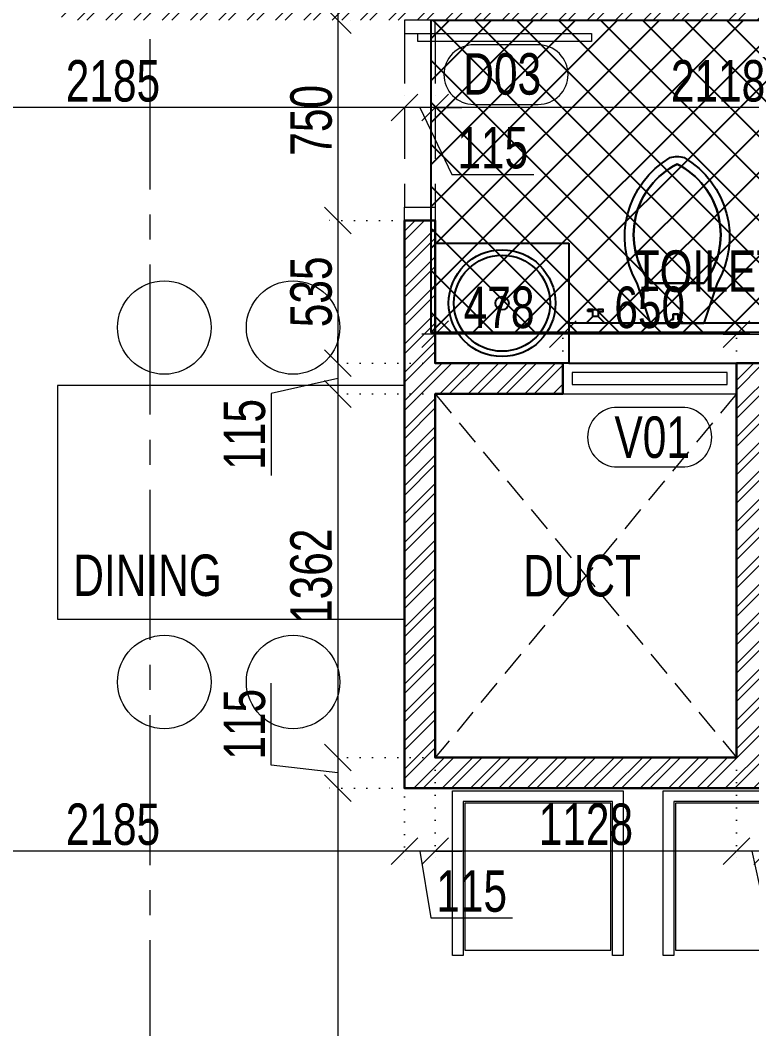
# Model space of a CAD drawing. Header units: inches. Extents: x 785882 to 928568, y 496782 to 576896.
# Drawn here: x 831971 to 834711, y 518164 to 521942 of the extents above; entities that cross this region are included whole.
import ezdxf
from ezdxf.enums import TextEntityAlignment as Align

# ---------------------------------------------------------------- set-up
doc = ezdxf.new("R2010")
doc.units = ezdxf.units.IN
doc.header["$LTSCALE"] = 750
doc.header["$MEASUREMENT"] = 0
for name, pattern in [('CENTER', [2, 1.25, -0.25, 0.25, -0.25]), ('CENTER2', [1.125, 0.75, -0.125, 0.125, -0.125]), ('DOT', [0.25, 0, -0.25]), ('HIDDEN', [0.375, 0.25, -0.125]), ('HIDDEN2', [0.1875, 0.125, -0.0625])]:
    doc.linetypes.add(name, pattern=pattern)
for name, color, linetype, lineweight in [('d-fur', 250, 'Continuous', 9), ('DIMENSION WORKING-MSA', 222, 'Continuous', 13), ('DOOR NO-MSA', 4, 'Continuous', 9), ('DOOR-MSA', 50, 'Continuous', 13), ('DOTTED LINE-MSA', 3, 'HIDDEN2', 13), ('FURNITURE-MSA', 251, 'Continuous', 5), ('SECTION LINE', 14, 'CENTER', 9), ('TEXT ROOM NAME-MSA', 210, 'Continuous', 13), ('WALL HATCH-MSA', 251, 'Continuous', 9), ('WALL-MSA', 32, 'Continuous', 30), ('WINDOE NO-MAS', 4, 'Continuous', 9), ('WINDOW-MSA', 50, 'Continuous', 13)]:
    doc.layers.add(name, color=color, linetype=linetype, lineweight=lineweight)
doc.layers.add('HATCH-SUNK 300MM-MSA', color=47, linetype='Continuous')
doc.layers.add('P.FIXTURE', color=7, linetype='Continuous')
doc.styles.add('AR', font='swisscl.ttf')
doc.styles.add('Arial-Reg', font='swisscl.ttf', dxfattribs={"height": 155})
doc.styles.add('Arial-Reg+0.8Sc', font='swisscl.ttf')
doc.styles.add('MtXpl_Swis721_LtCn_B', font='swisscl.ttf')
doc.dimstyles.new('WORKING DIM', dxfattribs={"dimtxt": 155, "dimasz": 100, "dimexe": 50, "dimexo": 0, "dimgap": 20, "dimtad": 1, "dimdec": 0, "dimzin": 0, "dimdsep": 46, "dimtxsty": 'AR', "dimblk": 'OBLIQUE', "dimcen": 0.09, "dimdle": 50, "dimclrd": 256, "dimclre": 250, "dimclrt": 256, "dimadec": 0, "dimazin": 0, "dimtfac": 1, "dimtdec": 0, "dimtofl": 0, "dimtmove": 1, "dimatfit": 0, "dimfxl": 1, "dimtolj": 1, "dimtzin": 0, "dimlwd": -1, "dimlwe": -1, "dimarcsym": 0})

# ---------------------------------------------------------------- blocks, each defined once
blk = doc.blocks.new('t4tgg34')
for points in [[(375405.3, -62759.1), (375390.8, -62744.6), (375390.8, -62738.4), (375370.8, -62738.4), (375370.8, -62719.7), (375390.8, -62719.7), (375390.8, -62713.4), (375405.3, -62699), (375405.3, -62635.1), (375255.5, -62585.2, 0.412342), (374784.6, -62708.9, 0.132891), (374784.6, -62761, 0.412336), (375255.5, -62884.7), (375405.3, -62834.8)], [(375255.5, -62834.8, -0.475238), (374809.5, -62734.9, -0.475243), (375255.5, -62635.1)]]:
    blk.add_lwpolyline(points, format="xyb", close=True)
blk.add_lwpolyline([(375255.5, -62834.8), (375255.5, -62635.1, 0.475243), (374809.5, -62734.9, 0.475238), (375255.5, -62834.8, 0.489246)], format="xyb")
blk.add_lwpolyline([(375405.3, -62635.1), (375405.3, -62699), (375390.8, -62713.4), (375390.8, -62719.7), (375370.8, -62719.7), (375370.8, -62738.4), (375390.8, -62738.4), (375390.8, -62744.6), (375405.3, -62759.1), (375405.3, -62699), (375405.3, -62834.8)])
blk = doc.blocks.new('9')
at = {"linetype": 'Continuous'}
for p, q in [((709869.5, -390414.7), (709869.5, -390433.8)), ((709875.9, -390433.8), (709869.5, -390433.8)), ((709875.9, -390414.7), (709875.9, -390433.8))]:
    blk.add_line(p, q, dxfattribs=at)
for points in [[(709875.9, -390395.7), (709875.9, -390376.6), (709869.5, -390376.6), (709869.5, -390395.7)], [(709894.9, -390395.7), (709920.3, -390370.3), (709920.3, -390440.1), (709894.9, -390414.7)]]:
    blk.add_lwpolyline(points, dxfattribs=at)
blk.add_lwpolyline([(709894.9, -390414.7), (709869.5, -390414.7), (709869.5, -390395.7), (709894.9, -390395.7)], close=True, dxfattribs=at)
blk = doc.blocks.new('A$Ca69f7aba')
at = {"layer": 'WINDOW-MSA', "ltscale": 5000}
for points in [[(-750, 0), (-700, 0), (-700, -115), (-750, -115)], [(0, 0), (-50, 0), (-50, -115), (0, -115)], [(-50, -50), (-50, -700), (-80, -700), (-80, -50)]]:
    blk.add_lwpolyline(points, close=True, dxfattribs=at)
at = {"layer": 'WINDOW-MSA', "linetype": 'HIDDEN'}
blk.add_lwpolyline([(-50, 0), (-700, 0)], dxfattribs=at)
at = {"layer": 'WINDOW-MSA', "linetype": 'HIDDEN', "elevation": 0}
blk.add_lwpolyline([(-50, -115), (-700, -115)], dxfattribs=at)
blk = doc.blocks.new('Win-Tag-03')
blk.add_lwpolyline([(-130, 120), (130, 120, -0.414214), (250, 0), (250, 0, -0.414214), (130, -120), (-130, -120, -0.414214), (-250, 0), (-250, 0, -0.414214)], format="xyb", close=True)
blk = doc.blocks.new('_Oblique')
at = {"color": 0, "linetype": 'ByBlock', "lineweight": -2}
blk.add_line((-0.5, -0.5), (0.5, 0.5), dxfattribs=at)
blk = doc.blocks.new('*D1077')
at = {"layer": 'Defpoints', "color": 0, "ltscale": 0.25, "transparency": 16777216}
for p in [(833160.4, 522056.7), (833160.4, 521941.7), (833160.4, 521941.7)]:
    blk.add_point(p, dxfattribs=at)
at = {"layer": 'DIMENSION WORKING-MSA', "ltscale": 0.25, "transparency": 16777216}
for p, q in [((832910.4, 522108.1), (832910.4, 522415)), ((833160.4, 522056.7), (833160.4, 522156.7)), ((833160.4, 521999.2), (832910.4, 522108.1)), ((833160.4, 522056.7), (833160.4, 521941.7)), ((833160.4, 521941.7), (833160.4, 521841.7))]:
    blk.add_line(p, q, dxfattribs=at)
at = {"layer": 'DIMENSION WORKING-MSA', "color": 250, "linetype": 'DOT', "ltscale": 0.25, "transparency": 16777216}
for p, q in [((833160.4, 522056.7), (833210.4, 522056.7)), ((833160.4, 521941.7), (833210.4, 521941.7))]:
    blk.add_line(p, q, dxfattribs=at)
at = {"layer": 'DIMENSION WORKING-MSA', "ltscale": 0.25, "transparency": 16777216, "xscale": 100, "yscale": 100, "zscale": 100}
for p, rotation in [((833160.4, 522056.7), 270), ((833160.4, 521941.7), 90)]:
    blk.add_blockref('_Oblique', p, dxfattribs=dict(at, rotation=rotation))
at = {"layer": 'DIMENSION WORKING-MSA', "ltscale": 0.25, "transparency": 16777216, "insert": (832811.3, 522261.6), "char_height": 155, "attachment_point": 5, "rotation": 90, "style": 'AR'}
blk.add_mtext('\\A1;115', dxfattribs=at)
blk = doc.blocks.new('*D1056')
at = {"layer": 'Defpoints', "color": 0, "ltscale": 0.25, "transparency": 16777216}
for p in [(833160.4, 521941.7), (833160.4, 521191.7), (833410.4, 521191.7)]:
    blk.add_point(p, dxfattribs=at)
at = {"layer": 'DIMENSION WORKING-MSA', "ltscale": 0.25, "transparency": 16777216}
blk.add_line((833160.4, 521991.7), (833160.4, 521141.7), dxfattribs=at)
at = {"layer": 'DIMENSION WORKING-MSA', "color": 250, "linetype": 'DOT', "ltscale": 0.25, "transparency": 16777216}
for p, q in [((833160.4, 521941.7), (833210.4, 521941.7)), ((833410.4, 521191.7), (833110.4, 521191.7))]:
    blk.add_line(p, q, dxfattribs=at)
at = {"layer": 'DIMENSION WORKING-MSA', "ltscale": 0.25, "transparency": 16777216, "xscale": 100, "yscale": 100, "zscale": 100}
for p, rotation in [((833160.4, 521941.7), 90), ((833160.4, 521191.7), 270)]:
    blk.add_blockref('_Oblique', p, dxfattribs=dict(at, rotation=rotation))
at = {"layer": 'DIMENSION WORKING-MSA', "ltscale": 0.25, "transparency": 16777216, "insert": (833061, 521566.7), "char_height": 155, "attachment_point": 5, "rotation": 90, "style": 'AR'}
blk.add_mtext('\\A1;750', dxfattribs=at)
blk = doc.blocks.new('*D1057')
at = {"layer": 'Defpoints', "color": 0, "ltscale": 0.25, "transparency": 16777216}
for p in [(833410.4, 521191.7), (833160.4, 520656.7), (833525.4, 520656.7)]:
    blk.add_point(p, dxfattribs=at)
at = {"layer": 'DIMENSION WORKING-MSA', "ltscale": 0.25, "transparency": 16777216}
blk.add_line((833160.4, 521241.7), (833160.4, 520606.7), dxfattribs=at)
at = {"layer": 'DIMENSION WORKING-MSA', "color": 250, "linetype": 'DOT', "ltscale": 0.25, "transparency": 16777216}
for p, q in [((833410.4, 521191.7), (833110.4, 521191.7)), ((833525.4, 520656.7), (833110.4, 520656.7))]:
    blk.add_line(p, q, dxfattribs=at)
at = {"layer": 'DIMENSION WORKING-MSA', "ltscale": 0.25, "transparency": 16777216, "xscale": 100, "yscale": 100, "zscale": 100}
for p, rotation in [((833160.4, 521191.7), 90), ((833160.4, 520656.7), 270)]:
    blk.add_blockref('_Oblique', p, dxfattribs=dict(at, rotation=rotation))
at = {"layer": 'DIMENSION WORKING-MSA', "ltscale": 0.25, "transparency": 16777216, "insert": (833060.9, 520924.2), "char_height": 155, "attachment_point": 5, "rotation": 90, "style": 'AR'}
blk.add_mtext('\\A1;535', dxfattribs=at)
blk = doc.blocks.new('*D1058')
at = {"layer": 'Defpoints', "color": 0, "ltscale": 0.25, "transparency": 16777216}
for p in [(833525.4, 520656.7), (833160.4, 520541.7), (833525.4, 520541.7)]:
    blk.add_point(p, dxfattribs=at)
at = {"layer": 'DIMENSION WORKING-MSA', "ltscale": 0.25, "transparency": 16777216}
for p, q in [((833160.4, 520656.7), (833160.4, 520756.7)), ((833160.4, 520656.7), (833160.4, 520541.7)), ((833160.4, 520599.2), (832910.4, 520543.8)), ((832910.4, 520543.8), (832910.4, 520237)), ((833160.4, 520541.7), (833160.4, 520441.7))]:
    blk.add_line(p, q, dxfattribs=at)
at = {"layer": 'DIMENSION WORKING-MSA', "color": 250, "linetype": 'DOT', "ltscale": 0.25, "transparency": 16777216}
for p, q in [((833525.4, 520656.7), (833110.4, 520656.7)), ((833525.4, 520541.7), (833110.4, 520541.7))]:
    blk.add_line(p, q, dxfattribs=at)
at = {"layer": 'DIMENSION WORKING-MSA', "ltscale": 0.25, "transparency": 16777216, "xscale": 100, "yscale": 100, "zscale": 100}
for p, rotation in [((833160.4, 520656.7), 270), ((833160.4, 520541.7), 90)]:
    blk.add_blockref('_Oblique', p, dxfattribs=dict(at, rotation=rotation))
at = {"layer": 'DIMENSION WORKING-MSA', "ltscale": 0.25, "transparency": 16777216, "insert": (832811.3, 520390.4), "char_height": 155, "attachment_point": 5, "rotation": 90, "style": 'AR'}
blk.add_mtext('\\A1;115', dxfattribs=at)
blk = doc.blocks.new('*D1059')
at = {"layer": 'Defpoints', "color": 0, "ltscale": 0.25, "transparency": 16777216}
for p in [(833525.4, 520541.7), (833160.4, 519180), (833525.4, 519180)]:
    blk.add_point(p, dxfattribs=at)
at = {"layer": 'DIMENSION WORKING-MSA', "ltscale": 0.25, "transparency": 16777216}
blk.add_line((833160.4, 520591.7), (833160.4, 519130), dxfattribs=at)
at = {"layer": 'DIMENSION WORKING-MSA', "color": 250, "linetype": 'DOT', "ltscale": 0.25, "transparency": 16777216}
for p, q in [((833525.4, 520541.7), (833110.4, 520541.7)), ((833525.4, 519180), (833110.4, 519180))]:
    blk.add_line(p, q, dxfattribs=at)
at = {"layer": 'DIMENSION WORKING-MSA', "ltscale": 0.25, "transparency": 16777216, "xscale": 100, "yscale": 100, "zscale": 100}
for p, rotation in [((833160.4, 520541.7), 90), ((833160.4, 519180), 270)]:
    blk.add_blockref('_Oblique', p, dxfattribs=dict(at, rotation=rotation))
at = {"layer": 'DIMENSION WORKING-MSA', "ltscale": 0.25, "transparency": 16777216, "insert": (833060.9, 519860.8), "char_height": 155, "attachment_point": 5, "rotation": 90, "style": 'AR'}
blk.add_mtext('\\A1;1362', dxfattribs=at)
blk = doc.blocks.new('*D1060')
at = {"layer": 'Defpoints', "color": 0, "ltscale": 0.25, "transparency": 16777216}
for p in [(833525.4, 519180), (833160.4, 519065), (833410.4, 519065)]:
    blk.add_point(p, dxfattribs=at)
at = {"layer": 'DIMENSION WORKING-MSA', "ltscale": 0.25, "transparency": 16777216}
for p, q in [((832910.4, 519151.3), (832910.4, 519458.1)), ((833160.4, 519230), (833160.4, 519015)), ((833160.4, 519122.5), (832910.4, 519151.3))]:
    blk.add_line(p, q, dxfattribs=at)
at = {"layer": 'DIMENSION WORKING-MSA', "color": 250, "linetype": 'DOT', "ltscale": 0.25, "transparency": 16777216}
for p, q in [((833525.4, 519180), (833110.4, 519180)), ((833410.4, 519065), (833110.4, 519065))]:
    blk.add_line(p, q, dxfattribs=at)
at = {"layer": 'DIMENSION WORKING-MSA', "ltscale": 0.25, "transparency": 16777216, "xscale": 100, "yscale": 100, "zscale": 100}
for p, rotation in [((833160.4, 519180), 90), ((833160.4, 519065), 270)]:
    blk.add_blockref('_Oblique', p, dxfattribs=dict(at, rotation=rotation))
at = {"layer": 'DIMENSION WORKING-MSA', "ltscale": 0.25, "transparency": 16777216, "insert": (832811.3, 519304.7), "char_height": 155, "attachment_point": 5, "rotation": 90, "style": 'AR'}
blk.add_mtext('\\A1;115', dxfattribs=at)
blk = doc.blocks.new('*D1054')
at = {"layer": 'Defpoints', "color": 0, "ltscale": 0.25, "transparency": 16777216}
for p in [(833410.4, 519065), (833160.4, 515845), (833160.4, 515845)]:
    blk.add_point(p, dxfattribs=at)
at = {"layer": 'DIMENSION WORKING-MSA', "ltscale": 0.25, "transparency": 16777216}
blk.add_line((833160.4, 519115), (833160.4, 515795), dxfattribs=at)
at = {"layer": 'DIMENSION WORKING-MSA', "color": 250, "linetype": 'DOT', "ltscale": 0.25, "transparency": 16777216}
for p, q in [((833410.4, 519065), (833110.4, 519065)), ((833160.4, 515845), (833210.4, 515845))]:
    blk.add_line(p, q, dxfattribs=at)
at = {"layer": 'DIMENSION WORKING-MSA', "ltscale": 0.25, "transparency": 16777216, "xscale": 100, "yscale": 100, "zscale": 100}
for p, rotation in [((833160.4, 519065), 90), ((833160.4, 515845), 270)]:
    blk.add_blockref('_Oblique', p, dxfattribs=dict(at, rotation=rotation))
at = {"layer": 'DIMENSION WORKING-MSA', "ltscale": 0.25, "transparency": 16777216, "insert": (833060.9, 517455), "char_height": 155, "attachment_point": 5, "rotation": 90, "style": 'AR'}
blk.add_mtext('\\A1;3220', dxfattribs=at)
blk = doc.blocks.new('*D1051')
at = {"layer": 'Defpoints', "color": 0, "ltscale": 0.25, "transparency": 16777216}
for p in [(834653.4, 519180), (834768.4, 519180), (834653.4, 518830)]:
    blk.add_point(p, dxfattribs=at)
at = {"layer": 'DIMENSION WORKING-MSA', "color": 250, "linetype": 'DOT', "ltscale": 0.25, "transparency": 16777216}
for p, q in [((834653.4, 519180), (834653.4, 518780)), ((834768.4, 519180), (834768.4, 518780))]:
    blk.add_line(p, q, dxfattribs=at)
at = {"layer": 'DIMENSION WORKING-MSA', "ltscale": 0.25, "transparency": 16777216}
for p, q in [((834653.4, 518830), (834553.4, 518830)), ((834768.4, 518830), (834653.4, 518830)), ((834710.9, 518830), (834766.2, 518580)), ((834768.4, 518830), (834868.4, 518830)), ((834766.2, 518580), (835073, 518580))]:
    blk.add_line(p, q, dxfattribs=at)
at = {"layer": 'DIMENSION WORKING-MSA', "ltscale": 0.25, "transparency": 16777216, "xscale": 100, "yscale": 100, "zscale": 100}
blk.add_blockref('_Oblique', (834653.4, 518830), dxfattribs=at)
at = {"layer": 'DIMENSION WORKING-MSA', "ltscale": 0.25, "transparency": 16777216, "xscale": 100, "yscale": 100, "zscale": 100, "rotation": 180}
blk.add_blockref('_Oblique', (834768.4, 518830), dxfattribs=at)
at = {"layer": 'DIMENSION WORKING-MSA', "ltscale": 0.25, "transparency": 16777216, "insert": (834919.6, 518679), "char_height": 155, "attachment_point": 5, "style": 'AR'}
blk.add_mtext('\\A1;115', dxfattribs=at)
blk = doc.blocks.new('*D1052')
at = {"layer": 'Defpoints', "color": 0, "ltscale": 0.25, "transparency": 16777216}
for p in [(833525.4, 519180), (834653.4, 519180), (833525.4, 518830)]:
    blk.add_point(p, dxfattribs=at)
at = {"layer": 'DIMENSION WORKING-MSA', "color": 250, "linetype": 'DOT', "ltscale": 0.25, "transparency": 16777216}
for p, q in [((833525.4, 519180), (833525.4, 518780)), ((834653.4, 519180), (834653.4, 518780))]:
    blk.add_line(p, q, dxfattribs=at)
at = {"layer": 'DIMENSION WORKING-MSA', "ltscale": 0.25, "transparency": 16777216}
blk.add_line((834703.4, 518830), (833475.4, 518830), dxfattribs=at)
at = {"layer": 'DIMENSION WORKING-MSA', "ltscale": 0.25, "transparency": 16777216, "xscale": 100, "yscale": 100, "zscale": 100, "rotation": 180}
blk.add_blockref('_Oblique', (833525.4, 518830), dxfattribs=at)
at = {"layer": 'DIMENSION WORKING-MSA', "ltscale": 0.25, "transparency": 16777216, "xscale": 100, "yscale": 100, "zscale": 100}
blk.add_blockref('_Oblique', (834653.4, 518830), dxfattribs=at)
at = {"layer": 'DIMENSION WORKING-MSA', "ltscale": 0.25, "transparency": 16777216, "insert": (834089.4, 518929.3), "char_height": 155, "attachment_point": 5, "style": 'AR'}
blk.add_mtext('\\A1;1128', dxfattribs=at)
blk = doc.blocks.new('*D1053')
at = {"layer": 'Defpoints', "color": 0, "ltscale": 0.25, "transparency": 16777216}
for p in [(833525.4, 519180), (833410.4, 519080), (833410.4, 518830)]:
    blk.add_point(p, dxfattribs=at)
at = {"layer": 'DIMENSION WORKING-MSA', "color": 250, "linetype": 'DOT', "ltscale": 0.25, "transparency": 16777216}
for p, q in [((833525.4, 519180), (833525.4, 518780)), ((833410.4, 519080), (833410.4, 518780))]:
    blk.add_line(p, q, dxfattribs=at)
at = {"layer": 'DIMENSION WORKING-MSA', "ltscale": 0.25, "transparency": 16777216}
for p, q in [((833410.4, 518830), (833310.4, 518830)), ((833525.4, 518830), (833410.4, 518830)), ((833467.9, 518830), (833508.2, 518580)), ((833525.4, 518830), (833625.4, 518830)), ((833508.2, 518580), (833815, 518580))]:
    blk.add_line(p, q, dxfattribs=at)
at = {"layer": 'DIMENSION WORKING-MSA', "ltscale": 0.25, "transparency": 16777216, "xscale": 100, "yscale": 100, "zscale": 100}
blk.add_blockref('_Oblique', (833410.4, 518830), dxfattribs=at)
at = {"layer": 'DIMENSION WORKING-MSA', "ltscale": 0.25, "transparency": 16777216, "xscale": 100, "yscale": 100, "zscale": 100, "rotation": 180}
blk.add_blockref('_Oblique', (833525.4, 518830), dxfattribs=at)
at = {"layer": 'DIMENSION WORKING-MSA', "ltscale": 0.25, "transparency": 16777216, "insert": (833661.6, 518679), "char_height": 155, "attachment_point": 5, "style": 'AR'}
blk.add_mtext('\\A1;115', dxfattribs=at)
blk = doc.blocks.new('*D1047')
at = {"layer": 'Defpoints', "color": 0, "ltscale": 0.25, "transparency": 16777216}
for p in [(831225.8, 519231.9), (833410.4, 519080), (831225.8, 518830)]:
    blk.add_point(p, dxfattribs=at)
at = {"layer": 'DIMENSION WORKING-MSA', "color": 250, "linetype": 'DOT', "ltscale": 0.25, "transparency": 16777216}
for p, q in [((831225.8, 519231.9), (831225.8, 518780)), ((833410.4, 519080), (833410.4, 518780))]:
    blk.add_line(p, q, dxfattribs=at)
at = {"layer": 'DIMENSION WORKING-MSA', "ltscale": 0.25, "transparency": 16777216}
blk.add_line((833460.4, 518830), (831175.8, 518830), dxfattribs=at)
at = {"layer": 'DIMENSION WORKING-MSA', "ltscale": 0.25, "transparency": 16777216, "xscale": 100, "yscale": 100, "zscale": 100, "rotation": 180}
blk.add_blockref('_Oblique', (831225.8, 518830), dxfattribs=at)
at = {"layer": 'DIMENSION WORKING-MSA', "ltscale": 0.25, "transparency": 16777216, "xscale": 100, "yscale": 100, "zscale": 100}
blk.add_blockref('_Oblique', (833410.4, 518830), dxfattribs=at)
at = {"layer": 'DIMENSION WORKING-MSA', "ltscale": 0.25, "transparency": 16777216, "insert": (832318.1, 518929.3), "char_height": 155, "attachment_point": 5, "style": 'AR'}
blk.add_mtext('\\A1;2185', dxfattribs=at)
blk = doc.blocks.new('*D1000')
at = {"layer": 'Defpoints', "color": 0, "ltscale": 0.25, "transparency": 16777216}
for p in [(833525.4, 521614.1), (833525.4, 521614.1), (835643.3, 521614.1)]:
    blk.add_point(p, dxfattribs=at)
at = {"layer": 'DIMENSION WORKING-MSA', "color": 250, "linetype": 'DOT', "ltscale": 0.25, "transparency": 16777216}
for p, q in [((833525.4, 521614.1), (833525.4, 521664.1)), ((835643.3, 521614.1), (835643.3, 521664.1))]:
    blk.add_line(p, q, dxfattribs=at)
at = {"layer": 'DIMENSION WORKING-MSA', "ltscale": 0.25, "transparency": 16777216}
blk.add_line((835693.3, 521614.1), (833475.4, 521614.1), dxfattribs=at)
at = {"layer": 'DIMENSION WORKING-MSA', "ltscale": 0.25, "transparency": 16777216, "xscale": 100, "yscale": 100, "zscale": 100, "rotation": 180}
blk.add_blockref('_Oblique', (833525.4, 521614.1), dxfattribs=at)
at = {"layer": 'DIMENSION WORKING-MSA', "ltscale": 0.25, "transparency": 16777216, "xscale": 100, "yscale": 100, "zscale": 100}
blk.add_blockref('_Oblique', (835643.3, 521614.1), dxfattribs=at)
at = {"layer": 'DIMENSION WORKING-MSA', "ltscale": 0.25, "transparency": 16777216, "insert": (834584.3, 521713.4), "char_height": 155, "attachment_point": 5, "style": 'AR'}
blk.add_mtext('\\A1;2118', dxfattribs=at)
blk = doc.blocks.new('*D1001')
at = {"layer": 'Defpoints', "color": 0, "ltscale": 0.25, "transparency": 16777216}
for p in [(833410.4, 521614.1), (833410.4, 521614.1), (833525.4, 521614.1)]:
    blk.add_point(p, dxfattribs=at)
at = {"layer": 'DIMENSION WORKING-MSA', "color": 250, "linetype": 'DOT', "ltscale": 0.25, "transparency": 16777216}
for p, q in [((833410.4, 521614.1), (833410.4, 521664.1)), ((833525.4, 521614.1), (833525.4, 521664.1))]:
    blk.add_line(p, q, dxfattribs=at)
at = {"layer": 'DIMENSION WORKING-MSA', "ltscale": 0.25, "transparency": 16777216}
for p, q in [((833410.4, 521614.1), (833310.4, 521614.1)), ((833525.4, 521614.1), (833410.4, 521614.1)), ((833467.9, 521614.1), (833587.2, 521364.1)), ((833525.4, 521614.1), (833625.4, 521614.1)), ((833587.2, 521364.1), (833894, 521364.1))]:
    blk.add_line(p, q, dxfattribs=at)
at = {"layer": 'DIMENSION WORKING-MSA', "ltscale": 0.25, "transparency": 16777216, "xscale": 100, "yscale": 100, "zscale": 100}
blk.add_blockref('_Oblique', (833410.4, 521614.1), dxfattribs=at)
at = {"layer": 'DIMENSION WORKING-MSA', "ltscale": 0.25, "transparency": 16777216, "xscale": 100, "yscale": 100, "zscale": 100, "rotation": 180}
blk.add_blockref('_Oblique', (833525.4, 521614.1), dxfattribs=at)
at = {"layer": 'DIMENSION WORKING-MSA', "ltscale": 0.25, "transparency": 16777216, "insert": (833740.6, 521463.1), "char_height": 155, "attachment_point": 5, "style": 'AR'}
blk.add_mtext('\\A1;115', dxfattribs=at)
blk = doc.blocks.new('*D1002')
at = {"layer": 'Defpoints', "color": 0, "ltscale": 0.25, "transparency": 16777216}
for p in [(831225.8, 521614.1), (831225.8, 521614.1), (833410.4, 521614.1)]:
    blk.add_point(p, dxfattribs=at)
at = {"layer": 'DIMENSION WORKING-MSA', "color": 250, "linetype": 'DOT', "ltscale": 0.25, "transparency": 16777216}
for p, q in [((831225.8, 521614.1), (831225.8, 521664.1)), ((833410.4, 521614.1), (833410.4, 521664.1))]:
    blk.add_line(p, q, dxfattribs=at)
at = {"layer": 'DIMENSION WORKING-MSA', "ltscale": 0.25, "transparency": 16777216}
blk.add_line((833460.4, 521614.1), (831175.8, 521614.1), dxfattribs=at)
at = {"layer": 'DIMENSION WORKING-MSA', "ltscale": 0.25, "transparency": 16777216, "xscale": 100, "yscale": 100, "zscale": 100, "rotation": 180}
blk.add_blockref('_Oblique', (831225.8, 521614.1), dxfattribs=at)
at = {"layer": 'DIMENSION WORKING-MSA', "ltscale": 0.25, "transparency": 16777216, "xscale": 100, "yscale": 100, "zscale": 100}
blk.add_blockref('_Oblique', (833410.4, 521614.1), dxfattribs=at)
at = {"layer": 'DIMENSION WORKING-MSA', "ltscale": 0.25, "transparency": 16777216, "insert": (832318.1, 521713.4), "char_height": 155, "attachment_point": 5, "style": 'AR'}
blk.add_mtext('\\A1;2185', dxfattribs=at)
blk = doc.blocks.new('A$C59c041b7')
at = {"layer": 'HATCH-SUNK 300MM-MSA', "transparency": 33554559}
h = blk.add_hatch(dxfattribs=at)
h.set_pattern_fill('ANSI37', color=256, scale=35)
h.set_pattern_definition([(45, (0, 0), (-78.57724, 78.57724), []), (135, (0, 0), (-78.57724, -78.57724), [])])
h.paths.add_polyline_path([(7200.7, -41262.3), (9218.6, -41262.3), (9218.8, -42432.3), (7200.9, -42432.3)])
at = {"layer": 'HATCH-SUNK 300MM-MSA'}
blk.add_lwpolyline([(7200.7, -41262.3), (9218.6, -41262.3), (9218.8, -42432.3), (7200.9, -42432.3)], close=True, dxfattribs=at)
blk = doc.blocks.new('A$Caebde61c')
at = {"layer": 'FURNITURE-MSA'}
blk.add_lwpolyline([(5800.9, -43505.7), (7100.9, -43505.7), (7100.9, -42630.7), (5800.9, -42630.7)], close=True, dxfattribs=at)
for centre in [(6200.9, -42413.4), (6683.3, -42413.4), (6200.9, -43741), (6683.3, -43741)]:
    blk.add_circle(centre, 175, dxfattribs=at)
blk = doc.blocks.new('A$C37e82350')
at = {"layer": 'SECTION LINE', "linetype": 'CENTER2'}
blk.add_lwpolyline([(-2541.6, -2026.8), (-2541.6, -2083.3), (61391, -2083.3), (61391, -2039.2)], dxfattribs=at)
blk = doc.blocks.new('*D1212')
at = {"layer": 'Defpoints', "color": 0, "ltscale": 0.25, "transparency": 16777216}
for p in [(834003.4, 520765.8), (834003.4, 520656.7), (834653.4, 520656.7)]:
    blk.add_point(p, dxfattribs=at)
at = {"layer": 'DIMENSION WORKING-MSA', "color": 250, "linetype": 'DOT', "ltscale": 0.25, "transparency": 16777216}
for p, q in [((834003.4, 520656.7), (834003.4, 520815.8)), ((834653.4, 520656.7), (834653.4, 520815.8))]:
    blk.add_line(p, q, dxfattribs=at)
at = {"layer": 'DIMENSION WORKING-MSA', "ltscale": 0.25, "transparency": 16777216}
blk.add_line((834703.4, 520765.8), (833953.4, 520765.8), dxfattribs=at)
at = {"layer": 'DIMENSION WORKING-MSA', "ltscale": 0.25, "transparency": 16777216, "xscale": 100, "yscale": 100, "zscale": 100, "rotation": 180}
blk.add_blockref('_Oblique', (834003.4, 520765.8), dxfattribs=at)
at = {"layer": 'DIMENSION WORKING-MSA', "ltscale": 0.25, "transparency": 16777216, "xscale": 100, "yscale": 100, "zscale": 100}
blk.add_blockref('_Oblique', (834653.4, 520765.8), dxfattribs=at)
at = {"layer": 'DIMENSION WORKING-MSA', "ltscale": 0.25, "transparency": 16777216, "insert": (834328.4, 520865.2), "char_height": 155, "attachment_point": 5, "style": 'AR'}
blk.add_mtext('\\A1;650', dxfattribs=at)
blk = doc.blocks.new('*D1213')
at = {"layer": 'Defpoints', "color": 0, "ltscale": 0.25, "transparency": 16777216}
for p in [(833525.4, 520765.8), (833525.4, 520656.7), (834003.4, 520656.7)]:
    blk.add_point(p, dxfattribs=at)
at = {"layer": 'DIMENSION WORKING-MSA', "color": 250, "linetype": 'DOT', "ltscale": 0.25, "transparency": 16777216}
for p, q in [((833525.4, 520656.7), (833525.4, 520815.8)), ((834003.4, 520656.7), (834003.4, 520815.8))]:
    blk.add_line(p, q, dxfattribs=at)
at = {"layer": 'DIMENSION WORKING-MSA', "ltscale": 0.25, "transparency": 16777216}
blk.add_line((834053.4, 520765.8), (833475.4, 520765.8), dxfattribs=at)
at = {"layer": 'DIMENSION WORKING-MSA', "ltscale": 0.25, "transparency": 16777216, "xscale": 100, "yscale": 100, "zscale": 100, "rotation": 180}
blk.add_blockref('_Oblique', (833525.4, 520765.8), dxfattribs=at)
at = {"layer": 'DIMENSION WORKING-MSA', "ltscale": 0.25, "transparency": 16777216, "xscale": 100, "yscale": 100, "zscale": 100}
blk.add_blockref('_Oblique', (834003.4, 520765.8), dxfattribs=at)
at = {"layer": 'DIMENSION WORKING-MSA', "ltscale": 0.25, "transparency": 16777216, "insert": (833764.4, 520865.2), "char_height": 155, "attachment_point": 5, "style": 'AR'}
blk.add_mtext('\\A1;478', dxfattribs=at)
blk = doc.blocks.new('*D1214')
at = {"layer": 'Defpoints', "color": 0, "ltscale": 0.25, "transparency": 16777216}
for p in [(835643.3, 520765.8), (834653.4, 520656.7), (835643.3, 520656.7)]:
    blk.add_point(p, dxfattribs=at)
at = {"layer": 'DIMENSION WORKING-MSA', "color": 250, "linetype": 'DOT', "ltscale": 0.25, "transparency": 16777216}
for p, q in [((834653.4, 520656.7), (834653.4, 520815.8)), ((835643.3, 520656.7), (835643.3, 520815.8))]:
    blk.add_line(p, q, dxfattribs=at)
at = {"layer": 'DIMENSION WORKING-MSA', "ltscale": 0.25, "transparency": 16777216}
blk.add_line((834603.4, 520765.8), (835693.3, 520765.8), dxfattribs=at)
at = {"layer": 'DIMENSION WORKING-MSA', "ltscale": 0.25, "transparency": 16777216, "xscale": 100, "yscale": 100, "zscale": 100, "rotation": 180}
blk.add_blockref('_Oblique', (834653.4, 520765.8), dxfattribs=at)
at = {"layer": 'DIMENSION WORKING-MSA', "ltscale": 0.25, "transparency": 16777216, "xscale": 100, "yscale": 100, "zscale": 100}
blk.add_blockref('_Oblique', (835643.3, 520765.8), dxfattribs=at)
at = {"layer": 'DIMENSION WORKING-MSA', "ltscale": 0.25, "transparency": 16777216, "insert": (835148.3, 520865.2), "char_height": 155, "attachment_point": 5, "style": 'AR'}
blk.add_mtext('\\A1;990', dxfattribs=at)

msp = doc.modelspace()

# ---------------------------------------------------------------- hatches: boundary and pattern name
at = {"layer": 'WALL HATCH-MSA'}
h = msp.add_hatch(dxfattribs=at)
h.set_pattern_fill('ANSI32', color=256, scale=200)
h.paths.add_polyline_path([(835643.3, 521941.7), (835643.3, 520656.7), (834653.4, 520656.7), (834653.4, 519180), (833525.4, 519180), (833525.4, 520541.7), (834003.4, 520541.7), (834003.4, 520656.7), (833525.4, 520656.7), (833525.4, 521191.7), (833410.4, 521191.7), (833410.4, 519065), (835643.3, 519065), (835643.3, 515845), (835528.3, 515845), (835528.3, 515730), (835758.3, 515730), (835758.3, 519180), (834768.4, 519180), (834768.4, 519930), (835758.3, 519930), (835758.3, 520045), (834768.4, 520045), (834768.4, 520541.7), (835758.3, 520541.7), (835758.3, 522171.7), (834843.9, 522171.7), (834843.9, 525140.7), (835507.7, 525140.7), (835507.7, 525255.7), (832195.8, 525255.7), (832195.8, 525140.7), (834728.9, 525140.7), (834728.9, 522056.7), (832125.8, 522056.7), (832125.8, 521941.7)])

# ---------------------------------------------------------------- linework, layer by layer
at = {"layer": 'd-fur', "ltscale": 100}
for points in [[(834228.5, 518438.8), (834188.5, 518438.8), (834188.5, 519015), (833629.8, 519015), (833629.8, 518438.8), (833589.8, 518438.8), (833589.8, 519055), (834228.5, 519055)], [(835017.2, 518438.8), (834977.2, 518438.8), (834977.2, 519015), (834418.5, 519015), (834418.5, 518438.8), (834378.5, 518438.8), (834378.5, 519055), (835017.2, 519055)], [(833635.8, 518458.8), (834182.5, 518458.8), (834182.5, 519009), (833635.8, 519009)], [(834424.5, 518458.8), (834971.2, 518458.8), (834971.2, 519009), (834424.5, 519009)]]:
    msp.add_lwpolyline(points, close=True, dxfattribs=at)
at = {"layer": 'DOTTED LINE-MSA'}
for p, q in [((834653.4, 520541.7), (833525.4, 519180)), ((833525.4, 520541.7), (834653.4, 519180))]:
    msp.add_line(p, q, dxfattribs=at)
at = {"layer": 'P.FIXTURE'}
for points in [[(834025.4, 521106.7), (834025.4, 520656.7), (833525.4, 520656.7), (833525.4, 521106.7)], [(834875.4, 520806.6), (834025.4, 520806.6), (834025.4, 520656.7), (834875.4, 520656.7)]]:
    msp.add_lwpolyline(points, close=True, dxfattribs=at)
for radius in [200, 180, 25]:
    msp.add_circle((833775.4, 520881.7), radius, dxfattribs=at)
at = {"layer": 'WALL-MSA'}
for p, q in [((833410.4, 521191.7), (833525.4, 521191.7)), ((833410.4, 519065), (833410.4, 521191.7)), ((833525.4, 520656.7), (833525.4, 521191.7)), ((833525.4, 520656.7), (834003.4, 520656.7)), ((834003.4, 520541.7), (834003.4, 520656.7)), ((834653.4, 520656.7), (835643.3, 520656.7)), ((834653.4, 519180), (834653.4, 520656.7)), ((833525.4, 520541.7), (834003.4, 520541.7)), ((833525.4, 519180), (833525.4, 520541.7)), ((833525.4, 519180), (834653.4, 519180)), ((833410.4, 519065), (835643.3, 519065))]:
    msp.add_line(p, q, dxfattribs=at)
at = {"layer": 'WINDOW-MSA'}
for p, q in [((834003.4, 520656.7), (834653.4, 520656.7)), ((834003.4, 520541.7), (834653.4, 520541.7))]:
    msp.add_line(p, q, dxfattribs=at)
msp.add_lwpolyline([(834618.4, 520621.7), (834038.4, 520621.7), (834038.4, 520576.7), (834618.4, 520576.7)], close=True, dxfattribs=at)

# ---------------------------------------------------------------- block references
at = {"color": 2, "rotation": 270}
msp.add_blockref('A$C37e82350', (834539.1, 563204), dxfattribs=at)
at = {"layer": 'DOOR NO-MSA', "xscale": -0.9300595238095237, "yscale": 0.9300595238095237, "zscale": 0.9300595238095237, "rotation": 180}
msp.add_blockref('Win-Tag-03', (833790.2, 521737.9, 0), dxfattribs=at)
at = {"layer": 'DOOR-MSA', "rotation": 90.00000000000001}
msp.add_blockref('A$Ca69f7aba', (833410.4, 521941.7, 0), dxfattribs=at)
at = {"layer": 'FURNITURE-MSA'}
msp.add_blockref('A$Caebde61c', (826309.5, 563204), dxfattribs=at)
at = {"layer": 'HATCH-SUNK 300MM-MSA'}
msp.add_blockref('A$C59c041b7', (826309.5, 563204), dxfattribs=at)
at = {"layer": 'P.FIXTURE', "xscale": -1, "rotation": 90}
msp.add_blockref('t4tgg34', (771696.4, 896211.9), dxfattribs=at)
at = {"layer": 'P.FIXTURE', "rotation": 270}
msp.add_blockref('9', (1224530.6, 1230727.1), dxfattribs=at)
at = {"layer": 'WINDOE NO-MAS', "xscale": -0.9300595238095237, "yscale": 0.9300595238095237, "zscale": 0.9300595238095237}
msp.add_blockref('Win-Tag-03', (834328.4, 520380), dxfattribs=at)

# ---------------------------------------------------------------- texts
at = {"layer": 'DOOR NO-MSA', "style": 'Arial-Reg+0.8Sc'}
msp.add_text('D03', height=155, dxfattribs=at).set_placement((833776.1, 521740.4, 0), align=Align.MIDDLE_CENTER)
at = {"layer": 'TEXT ROOM NAME-MSA', "lineweight": 0}
for s, style, p in [('TOILET', 'MtXpl_Swis721_LtCn_B', (834268.1, 520924.4, 0)), ('DINING', 'MtXpl_Swis721_LtCn_B', (832169.7, 519785.3, 0)), ('DUCT', 'Arial-Reg', (833854.4, 519783.8))]:
    msp.add_text(s, height=155, dxfattribs=dict(at, style=style)).set_placement(p)
at = {"layer": 'WINDOE NO-MAS', "style": 'Arial-Reg+0.8Sc'}
msp.add_text('V01', height=155, dxfattribs=at).set_placement((834337.8, 520380), align=Align.MIDDLE_CENTER)

# ---------------------------------------------------------------- dimensions: what is measured, and where the dimension line sits
at = {"layer": 'DIMENSION WORKING-MSA', "ltscale": 0.25}
for base, p1, p2, picture, middle in [((833160.4, 521941.7), (833160.4, 522056.7), (833160.4, 521941.7), '*D1077', (832910.4, 522128.1)), ((833160.4, 520541.7), (833525.4, 520656.7), (833525.4, 520541.7), '*D1058', (832910.4, 520523.8)), ((833160.4, 519065), (833525.4, 519180), (833410.4, 519065), '*D1060', (832910.4, 519171.3))]:
    dim = msp.add_linear_dim(base=base, p1=p1, p2=p2, angle=270, dimstyle='WORKING DIM', dxfattribs=at)
    dim.commit()
    dim.dimension.update_dxf_attribs({"geometry": picture, "text_midpoint": middle, "dimtype": 160})
for base, p1, p2, picture, middle in [((833160.4, 521191.7), (833160.4, 521941.7), (833410.4, 521191.7), '*D1056', (833061, 521566.7)), ((833160.4, 520656.7), (833410.4, 521191.7), (833525.4, 520656.7), '*D1057', (833060.9, 520924.2)), ((833160.4, 519180), (833525.4, 520541.7), (833525.4, 519180), '*D1059', (833060.9, 519860.8)), ((833160.4, 515845), (833410.4, 519065), (833160.4, 515845), '*D1054', (833060.9, 517455))]:
    dim = msp.add_linear_dim(base=base, p1=p1, p2=p2, angle=270, dimstyle='WORKING DIM', dxfattribs=at)
    dim.commit()
    dim.dimension.update_dxf_attribs({"geometry": picture, "text_midpoint": middle})
for base, p1, p2, picture, middle in [((831225.8, 521614.1), (833410.4, 521614.1), (831225.8, 521614.1), '*D1002', (832318.1, 521713.4)), ((833525.4, 521614.1), (835643.3, 521614.1), (833525.4, 521614.1), '*D1000', (834584.3, 521713.4)), ((833525.4, 520765.8), (834003.4, 520656.7), (833525.4, 520656.7), '*D1213', (833764.4, 520865.2)), ((834003.4, 520765.8), (834653.4, 520656.7), (834003.4, 520656.7), '*D1212', (834328.4, 520865.2)), ((835643.3, 520765.8), (834653.4, 520656.7), (835643.3, 520656.7), '*D1214', (835148.3, 520865.2)), ((831225.8, 518830), (833410.4, 519080), (831225.8, 519231.9), '*D1047', (832318.1, 518929.3)), ((833525.4, 518830), (834653.4, 519180), (833525.4, 519180), '*D1052', (834089.4, 518929.3))]:
    dim = msp.add_linear_dim(base=base, p1=p1, p2=p2, dimstyle='WORKING DIM', dxfattribs=at)
    dim.commit()
    dim.dimension.update_dxf_attribs({"geometry": picture, "text_midpoint": middle})
for base, p1, p2, picture, middle in [((833410.4, 521614.1), (833525.4, 521614.1), (833410.4, 521614.1), '*D1001', (833607.2, 521364.1)), ((833410.4, 518830), (833525.4, 519180), (833410.4, 519080), '*D1053', (833528.2, 518580)), ((834653.4, 518830), (834768.4, 519180), (834653.4, 519180), '*D1051', (834786.2, 518580))]:
    dim = msp.add_linear_dim(base=base, p1=p1, p2=p2, dimstyle='WORKING DIM', dxfattribs=at)
    dim.commit()
    dim.dimension.update_dxf_attribs({"geometry": picture, "text_midpoint": middle, "dimtype": 160})

doc.saveas('drawing.dxf')
